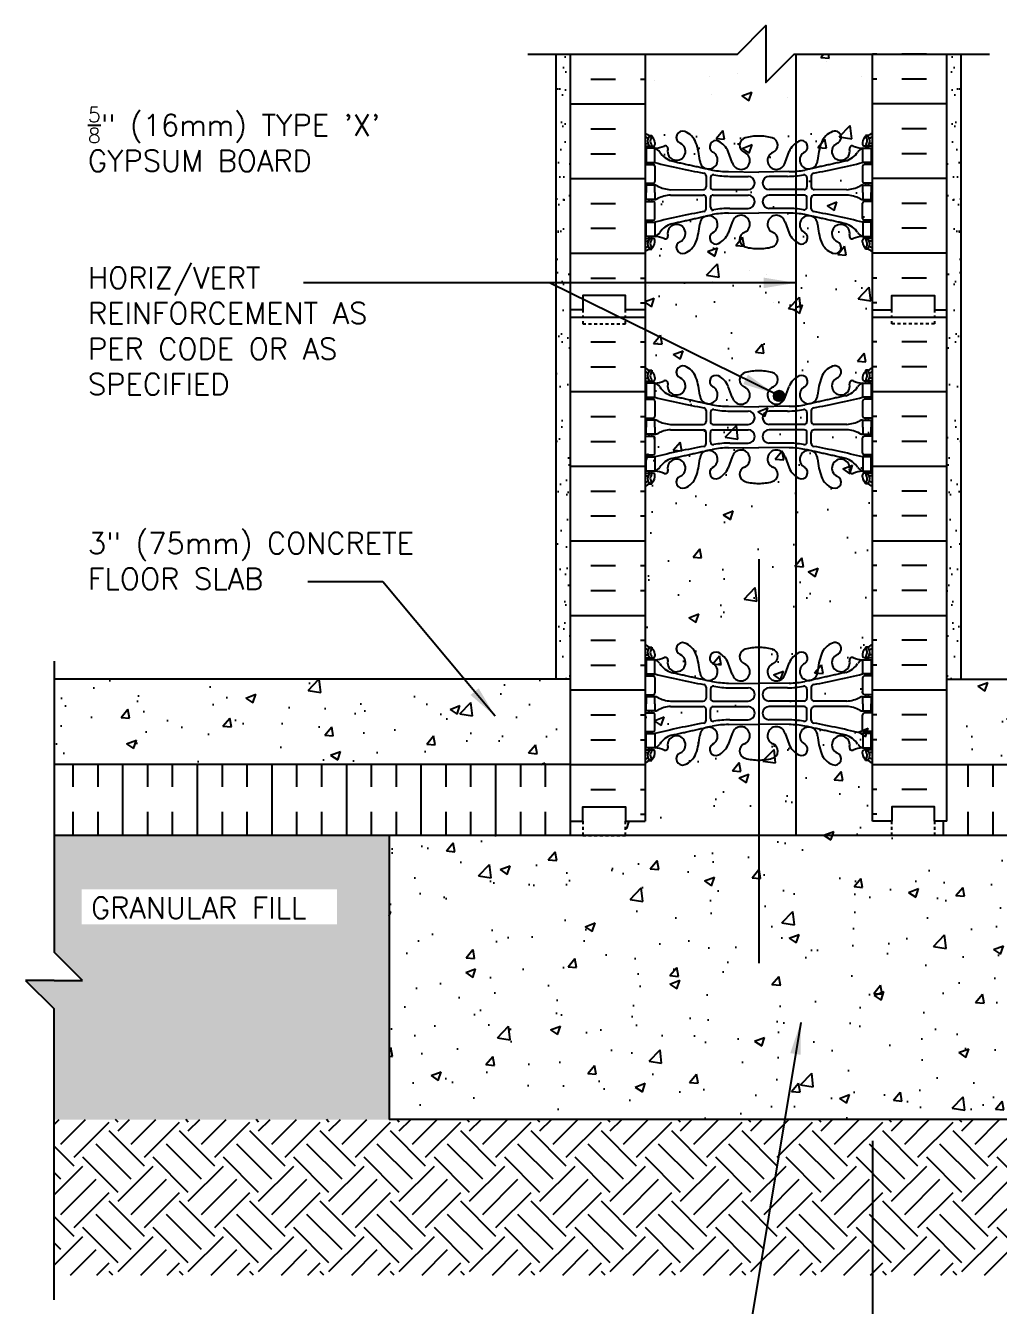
# Model space of a CAD drawing. Header units: inches. Extents: x -103.2 to -49, y 171.3 to 240.3.
# Drawn here: x -103.17 to -68.94, y 195.25 to 240.3 of the extents above; entities that cross this region are included whole.
import ezdxf

# ---------------------------------------------------------------- set-up
doc = ezdxf.new("R2010")
doc.units = ezdxf.units.IN
doc.header["$MEASUREMENT"] = 0
doc.linetypes.add('DASHED2', pattern=[0.375, 0.25, -0.125])
for name, color, linetype in [('HATCH', 12, 'Continuous'), ('line25', 2, 'Continuous'), ('LINE3', 3, 'Continuous'), ('LINE50', 5, 'Continuous'), ('LINE9', 9, 'Continuous'), ('TEXT', 4, 'Continuous'), ('Web_Edge', 9, 'Continuous')]:
    doc.layers.add(name, color=color, linetype=linetype)
doc.styles.add('DIM', font='romans.shx', dxfattribs={"width": 0.7})
doc.styles.add('ROMANS', font='romans')
doc.dimstyles.new('ext', dxfattribs={"dimscale": 12, "dimtxt": 0.09375, "dimasz": 0.09375, "dimexe": 0.09375, "dimexo": 0.0625, "dimgap": 0.0625, "dimtad": 0, "dimjust": 1, "dimdec": 1, "dimzin": 3, "dimdsep": 46, "dimlunit": 4, "dimtxsty": 'DIM', "dimcen": 0.09, "dimdle": 0.09375, "dimclrt": 4, "dimadec": 0, "dimazin": 0, "dimtfac": 1, "dimtdec": 1, "dimtmove": 2, "dimatfit": 3, "dimfxl": 0, "dimfrac": 2, "dimtolj": 1, "dimtzin": 0, "dimarcsym": 0})

# ---------------------------------------------------------------- blocks, each defined once
blk = doc.blocks.new('*D3')
at = {"layer": 'Defpoints', "color": 0}
for p in [(-73.373, 201.796), (-64.373, 201.753), (-64.373, 193.084)]:
    blk.add_point(p, dxfattribs=at)
at = {"layer": 'TEXT', "color": 0, "lineweight": -2}
for p, q in [((-73.373, 201.046), (-73.373, 191.959)), ((-64.373, 201.003), (-64.373, 191.959)), ((-72.248, 193.084), (-70.177, 193.084)), ((-65.498, 193.084), (-68.152, 193.084))]:
    blk.add_line(p, q, dxfattribs=at)
at = {"layer": 'TEXT', "color": 0}
for points in [[(-72.248, 193.271), (-72.248, 192.896), (-73.373, 193.084)], [(-65.498, 193.271), (-65.498, 192.896), (-64.373, 193.084)]]:
    blk.add_solid(points, dxfattribs=at)
at = {"layer": 'TEXT', "color": 4, "insert": (-69.164, 193.084), "char_height": 1.125, "attachment_point": 5, "style": 'DIM'}
blk.add_mtext('\\A1;P', dxfattribs=at)
blk = doc.blocks.new('8 web')
at = {"layer": 'Web_Edge'}
for p, q in [((-3.854, 6.868), (-3.764, 6.868)), ((-3.764, 6.868), (-3.764, 6.827)), ((3.854, 6.868), (3.764, 6.868)), ((3.764, 6.868), (3.764, 6.827)), ((-4, 6.589), (-3.922, 6.589)), ((-4, 6.489), (-3.716, 6.489)), ((-3.854, 6.489), (-3.854, 6.419)), ((-3.764, 6.489), (-3.764, 6.419)), ((-3.654, 6.619), (-3.654, 6.552)), ((3.654, 6.619), (3.654, 6.552)), ((4, 6.489), (3.716, 6.489)), ((3.764, 6.489), (3.764, 6.419)), ((3.854, 6.489), (3.854, 6.419)), ((4, 6.589), (3.922, 6.589)), ((-3.854, 5.919), (-3.854, 5.849)), ((-3.764, 5.919), (-3.764, 5.849)), ((-0.929, 5.917), (-1.071, 6.304)), ((0.929, 5.917), (1.071, 6.304)), ((3.764, 5.919), (3.764, 5.849)), ((3.854, 5.919), (3.854, 5.849)), ((-4, 5.849), (-3.716, 5.849)), ((-3.654, 5.787), (-3.654, 5.252)), ((-1.852, 5.45), (-1.852, 5.065)), ((-1.067, 5.601), (0, 5.586)), ((-1.019, 5.433), (-0.372, 5.433)), ((1.067, 5.601), (0, 5.586)), ((1.019, 5.433), (0.372, 5.433)), ((1.852, 5.45), (1.852, 5.065)), ((3.654, 5.787), (3.654, 5.252)), ((4, 5.849), (3.716, 5.849)), ((-4, 5.189), (-3.716, 5.189)), ((-3.854, 5.189), (-3.854, 5.119)), ((-3.764, 5.189), (-3.764, 5.119)), ((-3.106, 4.964), (-1.952, 4.965)), ((-1.699, 5.387), (-1.699, 5.065)), ((-1.599, 4.965), (-0.372, 4.965)), ((1.599, 4.965), (0.372, 4.965)), ((1.699, 5.387), (1.699, 5.065)), ((3.106, 4.964), (1.952, 4.965)), ((4, 5.189), (3.716, 5.189)), ((3.764, 5.189), (3.764, 5.119)), ((3.854, 5.189), (3.854, 5.119)), ((-4, 4.549), (-3.716, 4.549)), ((-3.854, 4.549), (-3.854, 4.619)), ((-3.764, 4.549), (-3.764, 4.619)), ((-3.106, 4.775), (-1.952, 4.774)), ((-1.852, 4.289), (-1.852, 4.674)), ((-1.699, 4.351), (-1.699, 4.674)), ((-1.599, 4.774), (-0.372, 4.774)), ((1.599, 4.774), (0.372, 4.774)), ((1.699, 4.351), (1.699, 4.674)), ((1.852, 4.289), (1.852, 4.674)), ((3.106, 4.775), (1.952, 4.774)), ((4, 4.549), (3.716, 4.549)), ((3.764, 4.549), (3.764, 4.619)), ((3.854, 4.549), (3.854, 4.619)), ((-3.654, 3.952), (-3.654, 4.487)), ((-1.067, 4.138), (0, 4.153)), ((-1.019, 4.305), (-0.372, 4.305)), ((1.067, 4.138), (0, 4.153)), ((1.019, 4.305), (0.372, 4.305)), ((3.654, 3.952), (3.654, 4.487)), ((-4, 3.889), (-3.716, 3.889)), ((-3.854, 3.819), (-3.854, 3.889)), ((-3.764, 3.819), (-3.764, 3.889)), ((-0.929, 3.822), (-1.071, 3.435)), ((0.929, 3.822), (1.071, 3.435)), ((4, 3.889), (3.716, 3.889)), ((3.764, 3.819), (3.764, 3.889)), ((3.854, 3.819), (3.854, 3.889)), ((-4, 3.249), (-3.716, 3.249)), ((-3.854, 3.249), (-3.854, 3.319)), ((-3.764, 3.249), (-3.764, 3.319)), ((-3.654, 3.119), (-3.654, 3.187)), ((3.654, 3.119), (3.654, 3.187)), ((4, 3.249), (3.716, 3.249)), ((3.764, 3.249), (3.764, 3.319)), ((3.854, 3.249), (3.854, 3.319)), ((-4, 3.149), (-3.922, 3.149)), ((-3.854, 2.871), (-3.764, 2.871)), ((-3.764, 2.871), (-3.764, 2.912)), ((3.764, 2.871), (3.764, 2.912)), ((3.854, 2.871), (3.764, 2.871)), ((4, 3.149), (3.922, 3.149)), ((-4, -3.149), (-3.922, -3.149)), ((-3.854, -2.871), (-3.764, -2.871)), ((-3.764, -2.871), (-3.764, -2.912)), ((-3.654, -3.119), (-3.654, -3.187)), ((3.654, -3.119), (3.654, -3.187)), ((3.854, -2.871), (3.764, -2.871)), ((3.764, -2.871), (3.764, -2.912)), ((4, -3.149), (3.922, -3.149)), ((-4, -3.249), (-3.716, -3.249)), ((-3.854, -3.249), (-3.854, -3.319)), ((-3.764, -3.249), (-3.764, -3.319)), ((-0.929, -3.822), (-1.071, -3.435)), ((0.929, -3.822), (1.071, -3.435)), ((4, -3.249), (3.716, -3.249)), ((3.764, -3.249), (3.764, -3.319)), ((3.854, -3.249), (3.854, -3.319)), ((-4, -3.889), (-3.716, -3.889)), ((-3.854, -3.819), (-3.854, -3.889)), ((-3.764, -3.819), (-3.764, -3.889)), ((-3.654, -3.952), (-3.654, -4.487)), ((3.654, -3.952), (3.654, -4.487)), ((4, -3.889), (3.716, -3.889)), ((3.764, -3.819), (3.764, -3.889)), ((3.854, -3.819), (3.854, -3.889)), ((-1.852, -4.289), (-1.852, -4.674)), ((-1.699, -4.351), (-1.699, -4.674)), ((-1.067, -4.138), (0, -4.153)), ((-1.019, -4.305), (-0.372, -4.305)), ((1.067, -4.138), (0, -4.153)), ((1.019, -4.305), (0.372, -4.305)), ((1.699, -4.351), (1.699, -4.674)), ((1.852, -4.289), (1.852, -4.674)), ((-4, -4.549), (-3.716, -4.549)), ((-3.854, -4.549), (-3.854, -4.619)), ((-3.764, -4.549), (-3.764, -4.619)), ((-3.106, -4.775), (-1.952, -4.774)), ((-1.599, -4.774), (-0.372, -4.774)), ((1.599, -4.774), (0.372, -4.774)), ((3.106, -4.775), (1.952, -4.774)), ((4, -4.549), (3.716, -4.549)), ((3.764, -4.549), (3.764, -4.619)), ((3.854, -4.549), (3.854, -4.619)), ((-4, -5.189), (-3.716, -5.189)), ((-3.854, -5.189), (-3.854, -5.119)), ((-3.764, -5.189), (-3.764, -5.119)), ((-3.654, -5.787), (-3.654, -5.252)), ((-3.106, -4.964), (-1.952, -4.965)), ((-1.852, -5.45), (-1.852, -5.065)), ((-1.699, -5.387), (-1.699, -5.065)), ((-1.599, -4.965), (-0.372, -4.965)), ((1.599, -4.965), (0.372, -4.965)), ((1.699, -5.387), (1.699, -5.065)), ((1.852, -5.45), (1.852, -5.065)), ((3.106, -4.964), (1.952, -4.965)), ((3.654, -5.787), (3.654, -5.252)), ((4, -5.189), (3.716, -5.189)), ((3.764, -5.189), (3.764, -5.119)), ((3.854, -5.189), (3.854, -5.119)), ((-4, -5.849), (-3.716, -5.849)), ((-3.854, -5.919), (-3.854, -5.849)), ((-3.764, -5.919), (-3.764, -5.849)), ((-1.067, -5.601), (0, -5.586)), ((-1.019, -5.433), (-0.372, -5.433)), ((1.067, -5.601), (0, -5.586)), ((1.019, -5.433), (0.372, -5.433)), ((4, -5.849), (3.716, -5.849)), ((3.764, -5.919), (3.764, -5.849)), ((3.854, -5.919), (3.854, -5.849)), ((-0.929, -5.917), (-1.071, -6.304)), ((0.929, -5.917), (1.071, -6.304)), ((-4, -6.489), (-3.716, -6.489)), ((-4, -6.589), (-3.922, -6.589)), ((-3.854, -6.489), (-3.854, -6.419)), ((-3.764, -6.489), (-3.764, -6.419)), ((-3.654, -6.619), (-3.654, -6.552)), ((3.654, -6.619), (3.654, -6.552)), ((4, -6.489), (3.716, -6.489)), ((3.764, -6.489), (3.764, -6.419)), ((3.854, -6.489), (3.854, -6.419)), ((4, -6.589), (3.922, -6.589)), ((-3.854, -6.868), (-3.764, -6.868)), ((-3.764, -6.868), (-3.764, -6.827)), ((3.764, -6.868), (3.764, -6.827)), ((3.854, -6.868), (3.764, -6.868))]:
    blk.add_line(p, q, dxfattribs=at)
for points in [[(-3.959, 5.919), (-3.659, 5.919), (-3.659, 6.419), (-3.959, 6.419)], [(3.959, 5.919), (3.659, 5.919), (3.659, 6.419), (3.959, 6.419)], [(-3.959, 3.819), (-3.659, 3.819), (-3.659, 3.319), (-3.959, 3.319)], [(3.959, 3.819), (3.659, 3.819), (3.659, 3.319), (3.959, 3.319)], [(-3.959, -3.819), (-3.659, -3.819), (-3.659, -3.319), (-3.959, -3.319)], [(3.959, -3.819), (3.659, -3.819), (3.659, -3.319), (3.959, -3.319)], [(-3.959, -5.919), (-3.659, -5.919), (-3.659, -6.419), (-3.959, -6.419)], [(3.959, -5.919), (3.659, -5.919), (3.659, -6.419), (3.959, -6.419)]]:
    blk.add_lwpolyline(points, close=True, dxfattribs=at)
for points in [[(-3.659, 4.869), (-3.659, 5.119), (-3.959, 5.119), (-3.959, 4.869)], [(3.659, 4.869), (3.659, 5.119), (3.959, 5.119), (3.959, 4.869)], [(-3.659, 4.869), (-3.659, 4.619), (-3.959, 4.619), (-3.959, 4.869)], [(3.659, 4.869), (3.659, 4.619), (3.959, 4.619), (3.959, 4.869)], [(-3.659, -4.869), (-3.659, -4.619), (-3.959, -4.619), (-3.959, -4.869)], [(-3.659, -4.869), (-3.659, -5.119), (-3.959, -5.119), (-3.959, -4.869)], [(3.659, -4.869), (3.659, -4.619), (3.959, -4.619), (3.959, -4.869)], [(3.659, -4.869), (3.659, -5.119), (3.959, -5.119), (3.959, -4.869)]]:
    blk.add_lwpolyline(points, dxfattribs=at)
for centre, radius, start, end in [((-3.654, 7.327), 0.5, 226.2109, 250.5288), ((-3.654, 7.327), 0.6, 234.7832, 245.0748), ((-3.66, 6.674), 0.25, 140.1145, 222.4609), ((-3.916, 6.764), 0.021, 343.464, 63.9957), ((-3.818, 6.805), 0.045, 321.448, 139.1879), ((-3.904, 6.619), 0.25, 0, 70.5288), ((-3.66, 6.674), 0.16, 140.0001, 222.4609), ((-2.681, 6.804), 0.22, 68.1963, 248.1963), ((-2.839, 6.375), 0.677, 21.1239, 69.3197), ((-0.406, 6.529), 0.268, 104.7892, 250.0338), ((-0.012, 5.096), 1.754, 89.6229, 105.2918), ((0.012, 5.096), 1.754, 74.7082, 90.3771), ((0.406, 6.529), 0.268, 289.9662, 75.2108), ((2.839, 6.375), 0.677, 110.6803, 158.8761), ((2.681, 6.804), 0.22, 291.8037, 111.8037), ((3.904, 6.619), 0.25, 109.4712, 180), ((3.818, 6.805), 0.045, 40.8121, 218.552), ((3.66, 6.674), 0.16, 317.5391, 39.9999), ((3.654, 7.327), 0.5, 289.4712, 313.7891), ((3.66, 6.674), 0.25, 317.5391, 39.8855), ((3.916, 6.764), 0.021, 116.0043, 196.536), ((3.654, 7.327), 0.6, 294.9252, 305.2168), ((-3.922, 6.609), 0.0196, 269.4032, 15.4901), ((-3.812, 6.536), 0.045, 222.4609, 42.4609), ((-3.716, 6.552), 0.0625, 270, 0), ((-3.714, 7.415), 0.997, 273.1538, 293.1467), ((-3.781, 6.077), 0.364, 34.9775, 70.3387), ((-3.288, 6.408), 0.0968, 340.1551, 110.4331), ((-2.89, 6.313), 0.314, 168.5886, 66.1916), ((-4.43, 5.81), 2.365, 4.3895, 20.0015), ((-1.507, 6.473), 0.217, 65.5264, 238.537), ((-1.758, 6.003), 0.75, 23.6938, 62.9705), ((1.758, 6.003), 0.75, 117.0295, 156.3062), ((1.507, 6.473), 0.217, 301.463, 114.4736), ((4.43, 5.81), 2.365, 159.9985, 175.6105), ((2.89, 6.313), 0.314, 113.8084, 11.4114), ((3.288, 6.408), 0.0968, 69.5669, 199.8449), ((3.714, 7.415), 0.997, 246.8533, 266.8462), ((3.781, 6.077), 0.364, 109.6613, 145.0225), ((3.716, 6.552), 0.0625, 180, 270), ((3.812, 6.536), 0.045, 137.5391, 317.5391), ((3.922, 6.609), 0.0196, 164.5099, 270.5968), ((3.15, 33.34), 28.253, 256.0552, 259.6343), ((-2.858, 6.688), 0.743, 212.7919, 253.8107), ((-1.759, 6.006), 0.314, 182.7357, 63.9348), ((-0.624, 5.99), 0.314, 193.4146, 66.1916), ((0.624, 5.99), 0.314, 113.8084, 346.5854), ((1.759, 6.006), 0.314, 116.0652, 357.2643), ((-3.15, 33.34), 28.253, 280.3657, 283.9448), ((2.858, 6.688), 0.743, 286.1893, 327.2081), ((-3.716, 5.787), 0.0625, 0, 90), ((-1.952, 5.45), 0.1, 360, 79.6343), ((-1.599, 5.387), 0.1, 79.2546, 180), ((-1.072, 8.585), 2.984, 259.2546, 270.0995), ((-1.024, 8.417), 2.984, 259.2546, 270.0995), ((-0.372, 5.199), 0.234, 270, 90), ((0.372, 5.199), 0.234, 90, 270), ((1.024, 8.417), 2.984, 269.9005, 280.7454), ((1.072, 8.585), 2.984, 269.9005, 280.7454), ((1.599, 5.387), 0.1, 0, 100.7454), ((1.952, 5.45), 0.1, 100.3657, 180), ((3.716, 5.787), 0.0625, 90, 180), ((-3.716, 5.252), 0.0625, 270, 0), ((-3.663, 4.901), 0.219, 60.4937, 88.92), ((-3.021, 6.121), 1.16, 242.5844, 265.8032), ((-1.952, 5.065), 0.1, 270.0388, 360), ((-1.599, 5.065), 0.1, 180, 270), ((1.599, 5.065), 0.1, 270, 0), ((1.952, 5.065), 0.1, 180, 269.9612), ((3.021, 6.121), 1.16, 274.1968, 297.4156), ((3.663, 4.901), 0.219, 91.08, 119.5063), ((3.716, 5.252), 0.0625, 180, 270), ((-3.716, 4.487), 0.0625, 0, 90), ((-3.663, 4.838), 0.219, 271.08, 299.5063), ((-3.021, 3.618), 1.16, 94.1968, 117.4156), ((-1.952, 4.674), 0.1, 0, 89.9612), ((-1.599, 4.674), 0.1, 90, 180), ((-0.372, 4.54), 0.234, 270, 90), ((0.372, 4.54), 0.234, 90, 270), ((1.599, 4.674), 0.1, 0, 90), ((1.952, 4.674), 0.1, 90.0388, 180), ((3.021, 3.618), 1.16, 62.5844, 85.8032), ((3.663, 4.838), 0.219, 240.4937, 268.92), ((3.716, 4.487), 0.0625, 90, 180), ((3.15, -23.601), 28.253, 100.3657, 103.9448), ((-1.952, 4.289), 0.1, 280.3657, 0), ((-1.599, 4.351), 0.1, 180, 280.7454), ((-1.072, 1.154), 2.984, 89.9005, 100.7454), ((-1.024, 1.322), 2.984, 89.9005, 100.7454), ((-0.624, 3.749), 0.314, 293.8084, 166.5854), ((0.624, 3.749), 0.314, 13.4146, 246.1916), ((1.024, 1.322), 2.984, 79.2546, 90.0995), ((1.072, 1.154), 2.984, 79.2546, 90.0995), ((1.599, 4.351), 0.1, 259.2546, 0), ((1.952, 4.289), 0.1, 180, 259.6343), ((-3.15, -23.601), 28.253, 76.0552, 79.6343), ((-3.716, 3.952), 0.0625, 270, 0), ((-2.858, 3.051), 0.743, 106.1893, 147.2081), ((-2.89, 3.426), 0.314, 293.8084, 191.4114), ((-4.43, 3.929), 2.365, 339.9985, 355.6105), ((-1.759, 3.733), 0.314, 296.0652, 177.2643), ((1.759, 3.733), 0.314, 2.7357, 243.9348), ((4.43, 3.929), 2.365, 184.3895, 200.0015), ((2.89, 3.426), 0.314, 348.5886, 246.1916), ((2.858, 3.051), 0.743, 32.7919, 73.8107), ((3.716, 3.952), 0.0625, 180, 270), ((-3.66, 3.065), 0.25, 137.5391, 219.8855), ((-3.812, 3.203), 0.045, 317.5391, 137.5391), ((-3.66, 3.065), 0.16, 137.5391, 219.9999), ((-3.716, 3.187), 0.0625, 360, 90), ((-3.781, 3.662), 0.364, 289.6613, 325.0225), ((-3.714, 2.324), 0.997, 66.8533, 86.8462), ((-3.288, 3.331), 0.0968, 249.5669, 19.8449), ((-1.507, 3.266), 0.217, 121.463, 294.4736), ((-1.758, 3.736), 0.75, 297.0295, 336.3062), ((-0.406, 3.21), 0.268, 109.9662, 255.2108), ((0.406, 3.21), 0.268, 284.7892, 70.0338), ((1.758, 3.736), 0.75, 203.6938, 242.9705), ((1.507, 3.266), 0.217, 245.5264, 58.537), ((3.288, 3.331), 0.0968, 160.1551, 290.4331), ((3.714, 2.324), 0.997, 93.1538, 113.1467), ((3.781, 3.662), 0.364, 214.9775, 250.3387), ((3.716, 3.187), 0.0625, 90, 180), ((3.812, 3.203), 0.045, 42.4609, 222.4609), ((3.66, 3.065), 0.16, 320.0001, 42.4609), ((3.66, 3.065), 0.25, 320.1145, 42.4609), ((-3.654, 2.412), 0.6, 114.9252, 125.2168), ((-3.654, 2.412), 0.5, 109.4712, 133.7891), ((-3.922, 3.13), 0.0196, 344.5099, 90.5968), ((-3.916, 2.975), 0.021, 296.0043, 16.536), ((-3.818, 2.934), 0.045, 220.8121, 38.552), ((-3.904, 3.119), 0.25, 289.4712, 360), ((-2.681, 2.935), 0.22, 111.8037, 291.8037), ((-2.839, 3.364), 0.677, 290.6803, 338.8761), ((-0.012, 4.643), 1.754, 254.7082, 270.3771), ((0.012, 4.643), 1.754, 269.6229, 285.2918), ((2.839, 3.364), 0.677, 201.1239, 249.3197), ((2.681, 2.935), 0.22, 248.1963, 68.1963), ((3.904, 3.119), 0.25, 180, 250.5288), ((3.818, 2.934), 0.045, 141.448, 319.1879), ((3.654, 2.412), 0.5, 46.2109, 70.5288), ((3.916, 2.975), 0.021, 163.464, 243.9957), ((3.922, 3.13), 0.0196, 89.4032, 195.4901), ((3.654, 2.412), 0.6, 54.7832, 65.0748), ((-3.654, -2.412), 0.5, 226.2109, 250.5288), ((-3.654, -2.412), 0.6, 234.7832, 245.0748), ((-3.922, -3.13), 0.0196, 269.4032, 15.4901), ((-3.66, -3.065), 0.25, 140.1145, 222.4609), ((-3.916, -2.975), 0.021, 343.464, 63.9957), ((-3.818, -2.934), 0.045, 321.448, 139.1879), ((-3.904, -3.119), 0.25, 0, 70.5288), ((-3.66, -3.065), 0.16, 140.0001, 222.4609), ((-2.89, -3.426), 0.314, 168.5886, 66.1916), ((-2.681, -2.935), 0.22, 68.1963, 248.1963), ((-2.839, -3.364), 0.677, 21.1239, 69.3197), ((-4.43, -3.929), 2.365, 4.3895, 20.0015), ((-1.507, -3.266), 0.217, 65.5264, 238.537), ((-1.758, -3.736), 0.75, 23.6938, 62.9705), ((-0.406, -3.21), 0.268, 104.7892, 250.0338), ((-0.012, -4.643), 1.754, 89.6229, 105.2918), ((0.012, -4.643), 1.754, 74.7082, 90.3771), ((0.406, -3.21), 0.268, 289.9662, 75.2108), ((1.758, -3.736), 0.75, 117.0295, 156.3062), ((1.507, -3.266), 0.217, 301.463, 114.4736), ((4.43, -3.929), 2.365, 159.9985, 175.6105), ((2.839, -3.364), 0.677, 110.6803, 158.8761), ((2.89, -3.426), 0.314, 113.8084, 11.4114), ((2.681, -2.935), 0.22, 291.8037, 111.8037), ((3.904, -3.119), 0.25, 109.4712, 180), ((3.818, -2.934), 0.045, 40.8121, 218.552), ((3.66, -3.065), 0.16, 317.5391, 39.9999), ((3.654, -2.412), 0.5, 289.4712, 313.7891), ((3.66, -3.065), 0.25, 317.5391, 39.8855), ((3.916, -2.975), 0.021, 116.0043, 196.536), ((3.922, -3.13), 0.0196, 164.5099, 270.5968), ((3.654, -2.412), 0.6, 294.9252, 305.2168), ((-3.812, -3.203), 0.045, 222.4609, 42.4609), ((-3.716, -3.187), 0.0625, 270, 0), ((-3.714, -2.324), 0.997, 273.1538, 293.1467), ((-3.781, -3.662), 0.364, 34.9775, 70.3387), ((-2.858, -3.051), 0.743, 212.7919, 253.8107), ((-3.288, -3.331), 0.0968, 340.1551, 110.4331), ((-1.759, -3.733), 0.314, 182.7357, 63.9348), ((-0.624, -3.749), 0.314, 193.4146, 66.1916), ((0.624, -3.749), 0.314, 113.8084, 346.5854), ((1.759, -3.733), 0.314, 116.0652, 357.2643), ((2.858, -3.051), 0.743, 286.1893, 327.2081), ((3.288, -3.331), 0.0968, 69.5669, 199.8449), ((3.714, -2.324), 0.997, 246.8533, 266.8462), ((3.781, -3.662), 0.364, 109.6613, 145.0225), ((3.716, -3.187), 0.0625, 180, 270), ((3.812, -3.203), 0.045, 137.5391, 317.5391), ((-3.716, -3.952), 0.0625, 0, 90), ((3.15, 23.601), 28.253, 256.0552, 259.6343), ((-3.15, 23.601), 28.253, 280.3657, 283.9448), ((3.716, -3.952), 0.0625, 90, 180), ((-3.716, -4.487), 0.0625, 270, 0), ((-1.952, -4.289), 0.1, 360, 79.6343), ((-1.599, -4.351), 0.1, 79.2546, 180), ((-1.072, -1.154), 2.984, 259.2546, 270.0995), ((-1.024, -1.322), 2.984, 259.2546, 270.0995), ((-0.372, -4.54), 0.234, 270, 90), ((0.372, -4.54), 0.234, 90, 270), ((1.024, -1.322), 2.984, 269.9005, 280.7454), ((1.072, -1.154), 2.984, 269.9005, 280.7454), ((1.599, -4.351), 0.1, 0, 100.7454), ((1.952, -4.289), 0.1, 100.3657, 180), ((3.716, -4.487), 0.0625, 180, 270), ((-3.663, -4.838), 0.219, 60.4937, 88.92), ((-3.021, -3.618), 1.16, 242.5844, 265.8032), ((-1.952, -4.674), 0.1, 270.0388, 360), ((-1.599, -4.674), 0.1, 180, 270), ((1.599, -4.674), 0.1, 270, 0), ((1.952, -4.674), 0.1, 180, 269.9612), ((3.021, -3.618), 1.16, 274.1968, 297.4156), ((3.663, -4.838), 0.219, 91.08, 119.5063), ((-3.716, -5.252), 0.0625, 0, 90), ((-3.663, -4.901), 0.219, 271.08, 299.5063), ((-3.021, -6.121), 1.16, 94.1968, 117.4156), ((-1.952, -5.065), 0.1, 0, 89.9612), ((-1.599, -5.065), 0.1, 90, 180), ((-1.599, -5.387), 0.1, 180, 280.7454), ((-0.372, -5.199), 0.234, 270, 90), ((0.372, -5.199), 0.234, 90, 270), ((1.599, -5.387), 0.1, 259.2546, 0), ((1.599, -5.065), 0.1, 0, 90), ((1.952, -5.065), 0.1, 90.0388, 180), ((3.021, -6.121), 1.16, 62.5844, 85.8032), ((3.663, -4.901), 0.219, 240.4937, 268.92), ((3.716, -5.252), 0.0625, 90, 180), ((-3.716, -5.787), 0.0625, 270, 0), ((3.15, -33.34), 28.253, 100.3657, 103.9448), ((-1.759, -6.006), 0.314, 296.0652, 177.2643), ((-1.952, -5.45), 0.1, 280.3657, 0), ((-1.072, -8.585), 2.984, 89.9005, 100.7454), ((-1.024, -8.417), 2.984, 89.9005, 100.7454), ((-0.624, -5.99), 0.314, 293.8084, 166.5854), ((0.624, -5.99), 0.314, 13.4146, 246.1916), ((1.024, -8.417), 2.984, 79.2546, 90.0995), ((1.072, -8.585), 2.984, 79.2546, 90.0995), ((1.759, -6.006), 0.314, 2.7357, 243.9348), ((1.952, -5.45), 0.1, 180, 259.6343), ((-3.15, -33.34), 28.253, 76.0552, 79.6343), ((3.716, -5.787), 0.0625, 180, 270), ((-3.781, -6.077), 0.364, 289.6613, 325.0225), ((-2.858, -6.688), 0.743, 106.1893, 147.2081), ((-2.89, -6.313), 0.314, 293.8084, 191.4114), ((-4.43, -5.81), 2.365, 339.9985, 355.6105), ((-1.507, -6.473), 0.217, 121.463, 294.4736), ((-1.758, -6.003), 0.75, 297.0295, 336.3062), ((-0.406, -6.529), 0.268, 109.9662, 255.2108), ((0.406, -6.529), 0.268, 284.7892, 70.0338), ((1.758, -6.003), 0.75, 203.6938, 242.9705), ((1.507, -6.473), 0.217, 245.5264, 58.537), ((4.43, -5.81), 2.365, 184.3895, 200.0015), ((2.89, -6.313), 0.314, 348.5886, 246.1916), ((2.858, -6.688), 0.743, 32.7919, 73.8107), ((3.781, -6.077), 0.364, 214.9775, 250.3387), ((-3.922, -6.609), 0.0196, 344.5099, 90.5968), ((-3.66, -6.674), 0.25, 137.5391, 219.8855), ((-3.812, -6.536), 0.045, 317.5391, 137.5391), ((-3.904, -6.619), 0.25, 289.4712, 360), ((-3.66, -6.674), 0.16, 137.5391, 219.9999), ((-3.716, -6.552), 0.0625, 360, 90), ((-3.714, -7.415), 0.997, 66.8533, 86.8462), ((-3.288, -6.408), 0.0968, 249.5669, 19.8449), ((-2.681, -6.804), 0.22, 111.8037, 291.8037), ((-2.839, -6.375), 0.677, 290.6803, 338.8761), ((2.839, -6.375), 0.677, 201.1239, 249.3197), ((2.681, -6.804), 0.22, 248.1963, 68.1963), ((3.288, -6.408), 0.0968, 160.1551, 290.4331), ((3.714, -7.415), 0.997, 93.1538, 113.1467), ((3.716, -6.552), 0.0625, 90, 180), ((3.904, -6.619), 0.25, 180, 250.5288), ((3.812, -6.536), 0.045, 42.4609, 222.4609), ((3.66, -6.674), 0.16, 320.0001, 42.4609), ((3.66, -6.674), 0.25, 320.1145, 42.4609), ((3.922, -6.609), 0.0196, 89.4032, 195.4901), ((-3.654, -7.327), 0.6, 114.9252, 125.2168), ((-3.654, -7.327), 0.5, 109.4712, 133.7891), ((-3.916, -6.764), 0.021, 296.0043, 16.536), ((-3.818, -6.805), 0.045, 220.8121, 38.552), ((-0.012, -5.096), 1.754, 254.7082, 270.3771), ((0.012, -5.096), 1.754, 269.6229, 285.2918), ((3.818, -6.805), 0.045, 141.448, 319.1879), ((3.654, -7.327), 0.5, 46.2109, 70.5288), ((3.916, -6.764), 0.021, 163.464, 243.9957), ((3.654, -7.327), 0.6, 54.7832, 65.0748)]:
    blk.add_arc(centre, radius, start, end, dxfattribs=at)
for points in [[(-3.066, 5.974), (-1.628, 5.654)], [(3.066, 5.974), (1.628, 5.654)], [(-3.066, 3.765), (-1.628, 4.085)], [(3.066, 3.765), (1.628, 4.085)], [(-3.066, -3.765), (-1.628, -4.085)], [(3.066, -3.765), (1.628, -4.085)], [(-3.066, -5.974), (-1.628, -5.654)], [(3.066, -5.974), (1.628, -5.654)]]:
    blk.add_open_spline(points, degree=1, dxfattribs=at)

msp = doc.modelspace()

# ---------------------------------------------------------------- hatches: boundary and pattern name
at = {"layer": 'HATCH'}
h = msp.add_hatch(dxfattribs=at)
h.set_pattern_fill('AR-SAND', color=256, scale=0.5, style=0)
h.set_pattern_definition([(142.5, (-100.8498, 213.0463), (0.031497, 0.963412), [0, -0.76, 0, -0.85, 0, -0.8125]), (172.5, (-100.8498, 213.0463), (-0.88489, 1.411073), [0, -0.41, 0, -0.685, 0, -0.2625]), (212.5, (-100.2348, 213.0463), (-1.55707, 0.00283), [0, -0.25, 0, -0.9, 0, -1.175]), (222.5, (-100.2348, 213.0463), (-1.503063, 0.43884), [0, -0.125, 0, -0.59, 0, -0.675])])
h.paths.add_polyline_path([(-84.498, 227.258), (-83.998, 227.258), (-83.998, 217.296), (-84.498, 217.296)])
h.paths.add_polyline_path([(-84.498, 231.46), (-83.998, 231.46), (-83.998, 230.296), (-83.998, 227.258), (-84.498, 227.258)])
h.paths.add_polyline_path([(-84.498, 239.296), (-83.998, 239.296), (-83.998, 231.46), (-84.498, 231.46)])
h = msp.add_hatch(dxfattribs=at)
h.set_pattern_fill('AR-SAND', color=256, scale=0.5, style=0)
h.set_pattern_definition([(37.5, (-53.8967, 213.0463), (-0.031497, 0.963412), [0, -0.76, 0, -0.85, 0, -0.8125]), (7.5, (-53.8967, 213.0463), (0.88489, 1.411073), [0, -0.41, 0, -0.685, 0, -0.2625]), (327.5, (-54.5117, 213.0463), (1.55707, 0.00283), [0, -0.25, 0, -0.9, 0, -1.175]), (317.5, (-54.5117, 213.0463), (1.503063, 0.43884), [0, -0.125, 0, -0.59, 0, -0.675])])
h.paths.add_polyline_path([(-70.248, 227.258), (-70.748, 227.258), (-70.748, 217.296), (-70.248, 217.296)])
h.paths.add_polyline_path([(-70.248, 231.46), (-70.748, 231.46), (-70.748, 230.296), (-70.748, 227.258), (-70.248, 227.258)])
h.paths.add_polyline_path([(-70.248, 239.296), (-70.748, 239.296), (-70.748, 231.46), (-70.248, 231.46)])
h = msp.add_hatch(dxfattribs=at)
h.set_pattern_fill('AR-CONC', color=256, scale=0.5, style=0)
h.paths.add_polyline_path([(-81.373, 212.296), (-82.061, 212.296), (-82.061, 211.796), (-76.071, 211.796), (-76.071, 230.297), (-76.33, 230.337), (-76.071, 230.607), (-76.071, 236.848), (-81.373, 236.848), (-81.373, 230.581), (-81.048, 230.705), (-81.149, 230.402), (-81.349, 230.537), (-81.373, 230.537), (-81.373, 230.296)])
h.paths.add_polyline_path([(-76.842, 227.262, -1), (-76.467, 227.262, -1)], flags=16)
h = msp.add_hatch(dxfattribs=at)
h.set_pattern_fill('AR-CONC', color=256, scale=0.5, style=0)
h.paths.add_polyline_path([(-76.071, 236.848), (-76.071, 211.796), (-72.686, 211.796), (-72.686, 212.296), (-73.373, 212.296), (-73.373, 230.296), (-73.373, 236.848)])
h = msp.add_hatch(dxfattribs=at)
h.set_pattern_fill('INSUL', color=256, scale=7, style=0)
h.set_pattern_definition([(0, (-3007.5348, -184.7132), (0, 2.625), []), (0, (-3007.5348, -183.8382), (0, 2.625), [0.875, -0.875]), (0, (-3007.5348, -182.9632), (0, 2.625), [0.875, -0.875])])
h.paths.add_polyline_path([(-83.998, 212.296), (-83.561, 212.296), (-83.561, 212.796), (-82.061, 212.796), (-82.061, 212.296), (-81.373, 212.296), (-81.373, 230.296), (-82.061, 230.296), (-82.061, 230.796), (-83.561, 230.796), (-83.561, 230.296), (-83.998, 230.296)])
h = msp.add_hatch(dxfattribs=at)
h.set_pattern_fill('INSUL', color=256, scale=7, style=0)
h.set_pattern_definition([(180, (2852.7883, -184.7132), (0, 2.625), []), (180, (2852.7883, -183.8382), (0, 2.625), [0.875, -0.875]), (180, (2852.7883, -182.9632), (0, 2.625), [0.875, -0.875])])
h.paths.add_polyline_path([(-70.748, 212.296), (-71.186, 212.296), (-71.186, 212.796), (-72.686, 212.796), (-72.686, 212.296), (-73.373, 212.296), (-73.373, 230.296), (-72.686, 230.296), (-72.686, 230.796), (-71.186, 230.796), (-71.186, 230.296), (-70.748, 230.296)])
h = msp.add_hatch(dxfattribs=at)
h.set_pattern_fill('AR-CONC', color=256, scale=0.5, style=0)
h.paths.add_polyline_path([(-52.573, 214.296), (-52.573, 217.296), (-70.748, 217.296), (-70.748, 214.296)])
h.paths.add_polyline_path([(-83.998, 214.296), (-83.998, 217.296), (-102.173, 217.296), (-102.173, 214.296)])
h.paths.add_polyline_path([(-64.373, 201.796), (-64.373, 211.796), (-90.373, 211.796), (-90.373, 201.796)])
h = msp.add_hatch(dxfattribs=at)
h.set_pattern_fill('INSUL', color=256, scale=7, angle=90, style=0)
h.paths.add_polyline_path([(-70.748, 214.296), (-70.748, 212.296), (-71.186, 212.296), (-71.186, 211.796), (-64.373, 211.796), (-52.573, 211.796), (-52.573, 214.296)])
h.paths.add_polyline_path([(-102.173, 214.296), (-102.173, 211.796), (-88.373, 211.796), (-83.561, 211.796), (-83.561, 212.296), (-83.998, 212.296), (-83.998, 214.296)])
h = msp.add_hatch(dxfattribs=at)
h.set_pattern_fill('GRAVEL', color=256, scale=3, style=0)
h.set_pattern_definition([(228.0128, (2.16, 3), (-23.9999947, -27.00000402), [0.403608, -39.957264]), (184.9697, (1.89, 2.7), (36.000003155, 2.99997392), [0.692604, -68.567775]), (132.5104, (1.2, 2.64), (29.99997216, -33.00002602), [0.488364, -48.348096]), (267.2737, (0.03, 1.89), (2.99998805, 60.000000885), [0.630714, -62.440674]), (292.8337, (0, 1.26), (-15.00002972, 35.999989235), [0.618465, -61.22812]), (357.2737, (0.24, 0.69), (-60.000000885, 2.99998805), [0.630714, -62.440674]), (37.6942, (0.87, 0.66), (-39.000022037, -29.999971215), [0.834087, -82.574547]), (72.2553, (1.53, 1.17), (21.00003229, 65.999988694), [0.787464, -77.958963]), (121.4296, (1.77, 1.92), (-24.0000247, 38.99998511), [0.63285, -62.65222]), (175.2364, (1.44, 2.46), (33.00000284, -2.9999746), [0.722496, -35.40229]), (222.3974, (0.72, 2.52), (-36.000022053, -32.999976246), [0.934344, -92.500125]), (138.8141, (3, 1.86), (-21.00000884, 17.99999194), [0.318903, -31.571532]), (171.4692, (2.76, 2.07), (38.99999485, -6.00002373), [0.60671, -60.064533]), (225, (2.16, 2.16), (-3e-16, -3), [0.424263, -3.818376]), (203.1986, (1.95, 2.52), (14.9999992, 6.000004), [0.228474, -22.618845]), (291.8014, (1.74, 2.43), (-2.9999997, 9.0000008), [0.32311, -15.832386]), (30.9638, (1.86, 2.13), (8.9999941, 6.0000075), [0.524787, -16.96807]), (161.5651, (2.31, 2.4), (6.0000013, -2.9999952), [0.379473, -9.10736]), (16.3895, (0, 2.43), (30.0000066, 8.99997813), [0.5316, -52.628535]), (70.3462, (0.51, 2.58), (-11.99998574, -33.0000064), [0.445983, -44.152224]), (293.1986, (2.31, 3), (-6.000004, 14.9999992), [0.456945, -22.390374]), (343.6105, (2.49, 2.58), (-30.0000066, 8.99997813), [0.5316, -52.628535]), (339.444, (0, 0.57), (-15.00000553, 5.999988), [0.51264, -25.119372]), (294.7751, (0.48, 0.39), (-14.99997657, 33.00001027), [0.429534, -42.52393]), (66.8014, (2.34, 0), (6.000004, 14.9999992), [0.456945, -22.390374]), (17.354, (2.52, 0.42), (-39.00000606, -11.99998351), [0.502893, -49.786272]), (69.444, (0.87, 0), (-5.999988, -15.00000553), [0.25632, -25.375692]), (101.3099, (2.16, 0), (-2.9999929, 12.0000023), [0.15297, -15.144087]), (165.9638, (2.13, 0.15), (9.0000016, -2.9999942), [0.618465, -11.75085]), (186.009, (1.53, 0.3), (29.99999925, 2.99999795), [0.57315, -56.74177]), (303.6901, (1.86, 1.86), (-3.000004, 5.9999987), [0.432666, -10.383987]), (353.1572, (2.1, 1.5), (50.999998096, -6.000023994), [0.755382, -74.78269]), (60.9454, (2.85, 1.41), (-12.00000008, -21.00000115), [0.308868, -30.578022]), (90, (3, 1.68), (-3, 3), [0.18, -2.82]), (120.2564, (1.47, 0.39), (11.99998466, -21.00000737), [0.416772, -41.26056]), (48.0128, (1.26, 0.75), (23.9999947, 27.00000402), [0.807216, -39.553656]), (0, (1.8, 1.35), (3, 3), [0.78, -2.22]), (325.3048, (2.58, 1.35), (-29.99998278, 21.00002583), [0.474342, -46.959822]), (254.0546, (2.97, 1.08), (-2.9999997, -12.0000004), [0.436806, -21.403524]), (207.646, (2.85, 0.66), (-56.99998742, -30.00002314), [0.711195, -70.408422]), (175.4261, (2.22, 0.33), (-39.000001675, 2.999984403), [0.752397, -74.487222])])
h.paths.add_polyline_path([(-64.373, 201.796), (-52.573, 201.796), (-52.573, 205.687), (-51.573, 206.687), (-52.573, 206.687), (-53.573, 206.687), (-52.573, 207.687), (-52.573, 211.796), (-64.373, 211.796)])
h.paths.add_polyline_path([(-90.373, 211.796), (-102.173, 211.796), (-102.173, 207.687), (-101.173, 206.687), (-103.173, 206.687), (-102.173, 205.687), (-102.173, 201.796), (-90.373, 201.796)])
h.paths.add_polyline_path([(-101.198, 208.662), (-101.198, 209.899), (-92.213, 209.899), (-92.213, 208.662)])
h = msp.add_hatch(dxfattribs=at)
h.set_pattern_fill('EARTH', color=256, scale=7, angle=45, style=0)
h.paths.add_polyline_path([(-74.228, 201.796), (-90.373, 201.796), (-102.173, 201.796), (-102.173, 196.318), (-76.912, 196.318)])
h.paths.add_polyline_path([(-52.573, 201.796), (-64.373, 201.796), (-74.228, 201.796), (-76.912, 196.318), (-52.573, 196.318)])
at = {"layer": 'LINE3'}
msp.add_hatch(color=256, dxfattribs=at).paths.add_polyline_path([(-76.467, 227.262, 1), (-76.842, 227.262, 1)])

# ---------------------------------------------------------------- linework, layer by layer
at = {"layer": 'HATCH'}
for p, q in [((-83.285, 239.287), (-82.41, 239.287)), ((-81.535, 239.287), (-81.373, 239.287)), ((-75.189, 239.175), (-75.087, 239.296)), ((-74.89, 239.146), (-74.917, 239.296)), ((-73.212, 239.287), (-73.373, 239.287)), ((-71.462, 239.287), (-72.337, 239.287)), ((-76.535, 238.862), (-76.535, 238.862)), ((-75.189, 239.175), (-74.89, 239.149)), ((-74.977, 239.021), (-74.977, 239.021)), ((-83.285, 238.412), (-82.41, 238.412)), ((-81.535, 238.412), (-81.373, 238.412)), ((-81.029, 238.356), (-81.029, 238.356)), ((-79.102, 238.51), (-79.102, 238.51)), ((-78.135, 238.606), (-78.135, 238.606)), ((-73.753, 238.495), (-73.753, 238.495)), ((-73.212, 238.412), (-73.373, 238.412)), ((-71.462, 238.412), (-72.337, 238.412)), ((-79.037, 237.877), (-79.037, 237.877)), ((-77.966, 237.822), (-77.616, 237.957)), ((-77.717, 237.652), (-77.616, 237.954)), ((-77.669, 237.994), (-77.669, 237.994)), ((-83.998, 237.537), (-81.373, 237.537)), ((-77.966, 237.822), (-77.717, 237.654)), ((-76.368, 237.764), (-76.368, 237.764)), ((-70.748, 237.537), (-73.373, 237.537)), ((-83.285, 236.662), (-82.41, 236.662)), ((-71.462, 236.662), (-72.337, 236.662)), ((-83.285, 235.787), (-82.41, 235.787)), ((-71.462, 235.787), (-72.337, 235.787)), ((-83.998, 234.912), (-81.373, 234.912)), ((-70.748, 234.912), (-73.373, 234.912)), ((-83.285, 234.037), (-82.41, 234.037)), ((-71.462, 234.037), (-72.337, 234.037)), ((-83.285, 233.162), (-82.41, 233.162)), ((-71.462, 233.162), (-72.337, 233.162)), ((-83.998, 232.287), (-81.373, 232.287)), ((-70.748, 232.287), (-73.373, 232.287)), ((-77.684, 231.663), (-77.684, 231.663)), ((-77.093, 231.547), (-77.093, 231.547)), ((-83.285, 231.412), (-82.41, 231.412)), ((-81.535, 231.412), (-81.373, 231.412)), ((-81.239, 231.133), (-81.239, 231.133)), ((-78.987, 231.298), (-78.987, 231.298)), ((-73.212, 231.412), (-73.373, 231.412)), ((-71.462, 231.412), (-72.337, 231.412)), ((-81.373, 230.581), (-81.049, 230.705)), ((-81.15, 230.401), (-81.049, 230.703)), ((-76.33, 230.337), (-75.941, 230.743)), ((-75.889, 230.296), (-75.941, 230.741)), ((-81.535, 230.537), (-81.373, 230.537)), ((-81.373, 230.553), (-81.15, 230.403)), ((-76.839, 230.54), (-76.839, 230.54)), ((-76.33, 230.337), (-76.066, 230.296)), ((-73.212, 230.537), (-73.373, 230.537))]:
    msp.add_line(p, q, dxfattribs=at)
at = {"layer": 'line25'}
for p, q in [((-81.373, 239.296), (-81.373, 230.296)), ((-73.373, 230.296), (-73.373, 239.296)), ((-81.373, 230.296), (-81.373, 212.296)), ((-73.373, 212.296), (-73.373, 230.296)), ((-88.373, 211.796), (-102.173, 211.796))]:
    msp.add_line(p, q, dxfattribs=at)
at = {"layer": 'LINE3'}
for p, q in [((-76.071, 239.296), (-76.071, 211.796)), ((-77.373, 221.522), (-77.373, 207.296))]:
    msp.add_line(p, q, dxfattribs=at)
msp.add_circle((-76.655, 227.262), 0.188, dxfattribs=at)
at = {"layer": 'LINE50'}
for p, q in [((-83.998, 230.296), (-83.998, 239.296)), ((-70.748, 230.296), (-70.748, 239.296)), ((-83.998, 212.296), (-83.998, 230.296)), ((-70.748, 212.296), (-70.748, 230.296)), ((-83.998, 217.296), (-102.173, 217.296)), ((-70.748, 217.296), (-52.573, 217.296)), ((-83.998, 214.296), (-102.173, 214.296)), ((-70.748, 214.296), (-52.573, 214.296)), ((-64.373, 211.796), (-90.373, 211.796)), ((-90.373, 211.796), (-90.373, 201.796)), ((-64.373, 201.796), (-90.373, 201.796))]:
    msp.add_line(p, q, dxfattribs=at)
for points in [[(-81.373, 230.296), (-82.061, 230.296), (-82.061, 230.796), (-83.561, 230.796), (-83.561, 230.296), (-83.998, 230.296)], [(-73.373, 230.296), (-72.686, 230.296), (-72.686, 230.796), (-71.186, 230.796), (-71.186, 230.296), (-70.748, 230.296)], [(-83.998, 212.296), (-83.561, 212.296), (-83.561, 212.796), (-82.061, 212.796), (-82.061, 212.296), (-81.373, 212.296)], [(-70.748, 212.296), (-71.186, 212.296), (-71.186, 212.796), (-72.686, 212.796), (-72.686, 212.296), (-73.373, 212.296)]]:
    msp.add_lwpolyline(points, dxfattribs=at)
at = {"layer": 'LINE9'}
for p, q in [((-84.498, 217.296), (-84.498, 239.296)), ((-70.248, 217.296), (-70.248, 239.296)), ((-102.173, 217.922), (-102.173, 207.687)), ((-101.173, 206.687), (-102.173, 207.687)), ((-103.173, 206.687), (-102.173, 205.687)), ((-102.173, 206.687), (-103.173, 206.687)), ((-102.173, 206.687), (-101.173, 206.687)), ((-102.173, 195.452), (-102.173, 205.687))]:
    msp.add_line(p, q, dxfattribs=at)
msp.add_lwpolyline([(-85.498, 239.296), (-78.123, 239.296), (-77.123, 240.296), (-77.123, 238.296), (-76.123, 239.296), (-69.248, 239.296)], dxfattribs=at)
at = {"layer": 'LINE9', "linetype": 'DASHED2', "ltscale": 0.15}
for points in [[(-83.561, 230.296), (-83.561, 230.296), (-83.561, 229.796), (-82.061, 229.796), (-82.061, 230.296), (-82.061, 230.296)], [(-71.186, 230.296), (-71.186, 230.296), (-71.186, 229.796), (-72.686, 229.796), (-72.686, 230.296), (-72.686, 230.296)], [(-83.561, 212.296), (-83.561, 212.296), (-83.561, 211.796), (-82.061, 211.796), (-82.061, 212.296), (-82.061, 212.296)], [(-71.186, 212.296), (-71.186, 212.296), (-71.186, 211.796), (-72.686, 211.796), (-72.686, 212.296), (-72.686, 212.296)]]:
    msp.add_lwpolyline(points, dxfattribs=at)
at = {"layer": 'TEXT'}
for points in [[(-84.481, 236.848, 0, 0.36, 0), (-85.561, 236.848, 0, 0, 0), (-88.972, 236.848, 0, 0, 0)], [(-70.248, 236.848, 0, 0.36, 0), (-69.168, 236.848, 0, 0, 0), (-65.757, 236.848, 0, 0, 0)]]:
    msp.add_lwpolyline(points, format="xyseb", dxfattribs=at)
at = {"layer": 'Web_Edge'}
for p, q in [((-81.373, 236.147), (-81.295, 236.147)), ((-81.373, 236.047), (-81.09, 236.047)), ((-81.227, 236.426), (-81.137, 236.426)), ((-81.227, 236.047), (-81.227, 235.977)), ((-81.137, 236.426), (-81.137, 236.384)), ((-81.137, 236.047), (-81.137, 235.977)), ((-81.027, 236.177), (-81.027, 236.109)), ((-73.719, 236.177), (-73.719, 236.109)), ((-73.373, 236.047), (-73.657, 236.047)), ((-73.519, 236.426), (-73.609, 236.426)), ((-73.609, 236.426), (-73.609, 236.384)), ((-73.609, 236.047), (-73.609, 235.977)), ((-73.519, 236.047), (-73.519, 235.977)), ((-73.373, 236.147), (-73.451, 236.147)), ((-78.302, 235.475), (-78.445, 235.862)), ((-76.444, 235.475), (-76.302, 235.862)), ((-81.373, 235.407), (-81.09, 235.407)), ((-81.227, 235.477), (-81.227, 235.407)), ((-81.137, 235.477), (-81.137, 235.407)), ((-81.027, 235.344), (-81.027, 234.809)), ((-78.44, 235.159), (-77.373, 235.143)), ((-76.307, 235.159), (-77.373, 235.143)), ((-73.719, 235.344), (-73.719, 234.809)), ((-73.373, 235.407), (-73.657, 235.407)), ((-73.609, 235.477), (-73.609, 235.407)), ((-73.519, 235.477), (-73.519, 235.407)), ((-81.373, 234.747), (-81.09, 234.747)), ((-81.227, 234.747), (-81.227, 234.677)), ((-81.137, 234.747), (-81.137, 234.677)), ((-79.225, 235.007), (-79.225, 234.622)), ((-79.073, 234.945), (-79.073, 234.622)), ((-78.393, 234.991), (-77.746, 234.991)), ((-76.354, 234.991), (-77.001, 234.991)), ((-75.674, 234.945), (-75.674, 234.622)), ((-75.521, 235.007), (-75.521, 234.622)), ((-73.373, 234.747), (-73.657, 234.747)), ((-73.609, 234.747), (-73.609, 234.677)), ((-73.519, 234.747), (-73.519, 234.677)), ((-80.48, 234.521), (-79.325, 234.522)), ((-80.48, 234.332), (-79.325, 234.332)), ((-79.225, 233.847), (-79.225, 234.232)), ((-79.073, 233.909), (-79.073, 234.232)), ((-78.973, 234.522), (-77.746, 234.522)), ((-78.973, 234.332), (-77.746, 234.332)), ((-75.774, 234.522), (-77.001, 234.522)), ((-75.774, 234.332), (-77.001, 234.332)), ((-75.674, 233.909), (-75.674, 234.232)), ((-75.521, 233.847), (-75.521, 234.232)), ((-74.267, 234.521), (-75.421, 234.522)), ((-74.267, 234.332), (-75.421, 234.332)), ((-81.373, 234.107), (-81.09, 234.107)), ((-81.227, 234.107), (-81.227, 234.177)), ((-81.137, 234.107), (-81.137, 234.177)), ((-81.027, 233.509), (-81.027, 234.044)), ((-78.393, 233.863), (-77.746, 233.863)), ((-76.354, 233.863), (-77.001, 233.863)), ((-73.719, 233.509), (-73.719, 234.044)), ((-73.373, 234.107), (-73.657, 234.107)), ((-73.609, 234.107), (-73.609, 234.177)), ((-73.519, 234.107), (-73.519, 234.177)), ((-81.373, 233.447), (-81.09, 233.447)), ((-81.227, 233.377), (-81.227, 233.447)), ((-81.137, 233.377), (-81.137, 233.447)), ((-78.302, 233.379), (-78.445, 232.992)), ((-78.44, 233.695), (-77.373, 233.711)), ((-76.307, 233.695), (-77.373, 233.711)), ((-76.444, 233.379), (-76.302, 232.992)), ((-73.373, 233.447), (-73.657, 233.447)), ((-73.609, 233.377), (-73.609, 233.447)), ((-73.519, 233.377), (-73.519, 233.447)), ((-81.227, 232.807), (-81.227, 232.877)), ((-81.137, 232.807), (-81.137, 232.877)), ((-73.609, 232.807), (-73.609, 232.877)), ((-73.519, 232.807), (-73.519, 232.877)), ((-81.373, 232.807), (-81.09, 232.807)), ((-81.373, 232.707), (-81.295, 232.707)), ((-81.227, 232.428), (-81.137, 232.428)), ((-81.137, 232.428), (-81.137, 232.47)), ((-81.027, 232.677), (-81.027, 232.744)), ((-73.719, 232.677), (-73.719, 232.744)), ((-73.373, 232.807), (-73.657, 232.807)), ((-73.609, 232.428), (-73.609, 232.47)), ((-73.519, 232.428), (-73.609, 232.428)), ((-73.373, 232.707), (-73.451, 232.707))]:
    msp.add_line(p, q, dxfattribs=at)
for points in [[(-81.332, 235.477), (-81.032, 235.477), (-81.032, 235.977), (-81.332, 235.977)], [(-73.414, 235.477), (-73.714, 235.477), (-73.714, 235.977), (-73.414, 235.977)], [(-81.332, 233.377), (-81.032, 233.377), (-81.032, 232.877), (-81.332, 232.877)], [(-73.414, 233.377), (-73.714, 233.377), (-73.714, 232.877), (-73.414, 232.877)]]:
    msp.add_lwpolyline(points, close=True, dxfattribs=at)
for points in [[(-81.032, 234.427), (-81.032, 234.677), (-81.332, 234.677), (-81.332, 234.427)], [(-73.714, 234.427), (-73.714, 234.677), (-73.414, 234.677), (-73.414, 234.427)], [(-81.032, 234.427), (-81.032, 234.177), (-81.332, 234.177), (-81.332, 234.427)], [(-73.714, 234.427), (-73.714, 234.177), (-73.414, 234.177), (-73.414, 234.427)]]:
    msp.add_lwpolyline(points, dxfattribs=at)
for centre, radius, start, end in [((-81.027, 236.884), 0.5, 226.2109, 250.5288), ((-80.055, 236.361), 0.22, 68.1963, 248.1963), ((-80.212, 235.932), 0.677, 21.1239, 69.3197), ((-74.535, 235.932), 0.677, 110.6803, 158.8761), ((-74.692, 236.361), 0.22, 291.8037, 111.8037), ((-73.719, 236.884), 0.5, 289.4712, 313.7891), ((-81.027, 236.884), 0.6, 234.7832, 245.0748), ((-81.295, 236.166), 0.0196, 269.4032, 15.4901), ((-81.034, 236.231), 0.25, 140.1145, 222.4609), ((-81.289, 236.321), 0.021, 343.464, 63.9957), ((-81.191, 236.362), 0.045, 321.448, 139.1879), ((-81.185, 236.093), 0.045, 222.4609, 42.4609), ((-81.277, 236.177), 0.25, 0, 70.5288), ((-81.034, 236.231), 0.16, 140.0001, 222.4609), ((-81.09, 236.109), 0.0625, 270, 0), ((-81.087, 236.973), 0.997, 273.1538, 293.1467), ((-80.661, 235.965), 0.0968, 340.1551, 110.4331), ((-80.263, 235.87), 0.314, 168.5886, 66.1916), ((-81.803, 235.367), 2.365, 4.3895, 20.0015), ((-78.881, 236.03), 0.217, 65.5264, 238.537), ((-79.131, 235.56), 0.75, 23.6938, 62.9705), ((-77.779, 236.086), 0.268, 104.7892, 250.0338), ((-77.385, 234.653), 1.754, 89.6229, 105.2918), ((-77.362, 234.653), 1.754, 74.7082, 90.3771), ((-76.968, 236.086), 0.268, 289.9662, 75.2108), ((-75.615, 235.56), 0.75, 117.0295, 156.3062), ((-75.866, 236.03), 0.217, 301.463, 114.4736), ((-72.944, 235.367), 2.365, 159.9985, 175.6105), ((-74.484, 235.87), 0.314, 113.8084, 11.4114), ((-74.085, 235.965), 0.0968, 69.5669, 199.8449), ((-73.659, 236.973), 0.997, 246.8533, 266.8462), ((-73.469, 236.177), 0.25, 109.4712, 180), ((-73.657, 236.109), 0.0625, 180, 270), ((-73.562, 236.093), 0.045, 137.5391, 317.5391), ((-73.555, 236.362), 0.045, 40.8121, 218.552), ((-73.713, 236.231), 0.16, 317.5391, 39.9999), ((-73.713, 236.231), 0.25, 317.5391, 39.8855), ((-73.457, 236.321), 0.021, 116.0043, 196.536), ((-73.451, 236.166), 0.0196, 164.5099, 270.5968), ((-73.719, 236.884), 0.6, 294.9252, 305.2168), ((-81.155, 235.634), 0.364, 34.9775, 70.3387), ((-80.232, 236.246), 0.743, 212.7919, 253.8107), ((-79.132, 235.563), 0.314, 182.7357, 63.9348), ((-77.997, 235.548), 0.314, 193.4146, 66.1916), ((-76.749, 235.548), 0.314, 113.8084, 346.5854), ((-75.615, 235.563), 0.314, 116.0652, 357.2643), ((-74.515, 236.246), 0.743, 286.1893, 327.2081), ((-73.592, 235.634), 0.364, 109.6613, 145.0225), ((-81.09, 235.344), 0.0625, 0, 90), ((-74.224, 262.897), 28.253, 256.0552, 259.6343), ((-78.445, 238.143), 2.984, 259.2546, 270.0995), ((-76.301, 238.143), 2.984, 269.9005, 280.7454), ((-80.523, 262.897), 28.253, 280.3657, 283.9448), ((-73.657, 235.344), 0.0625, 90, 180), ((-81.09, 234.809), 0.0625, 270, 0), ((-81.036, 234.458), 0.219, 60.4937, 88.92), ((-79.325, 235.007), 0.1, 360, 79.6343), ((-78.973, 234.945), 0.1, 79.2546, 180), ((-78.398, 237.975), 2.984, 259.2546, 270.0995), ((-77.746, 234.757), 0.234, 270, 90), ((-77.001, 234.757), 0.234, 90, 270), ((-76.349, 237.975), 2.984, 269.9005, 280.7454), ((-75.774, 234.945), 0.1, 0, 100.7454), ((-75.421, 235.007), 0.1, 100.3657, 180), ((-73.71, 234.458), 0.219, 91.08, 119.5063), ((-73.657, 234.809), 0.0625, 180, 270), ((-80.395, 235.678), 1.16, 242.5844, 265.8032), ((-80.395, 233.176), 1.16, 94.1968, 117.4156), ((-79.325, 234.622), 0.1, 270.0388, 360), ((-79.325, 234.232), 0.1, 0, 89.9612), ((-78.973, 234.622), 0.1, 180, 270), ((-78.973, 234.232), 0.1, 90, 180), ((-77.746, 234.097), 0.234, 270, 90), ((-77.001, 234.097), 0.234, 90, 270), ((-75.774, 234.622), 0.1, 270, 0), ((-75.774, 234.232), 0.1, 0, 90), ((-75.421, 234.622), 0.1, 180, 269.9612), ((-75.421, 234.232), 0.1, 90.0388, 180), ((-74.352, 235.678), 1.16, 274.1968, 297.4156), ((-74.352, 233.176), 1.16, 62.5844, 85.8032), ((-81.09, 234.044), 0.0625, 0, 90), ((-81.036, 234.396), 0.219, 271.08, 299.5063), ((-79.325, 233.847), 0.1, 280.3657, 0), ((-78.973, 233.909), 0.1, 180, 280.7454), ((-78.398, 230.879), 2.984, 89.9005, 100.7454), ((-76.349, 230.879), 2.984, 79.2546, 90.0995), ((-75.774, 233.909), 0.1, 259.2546, 0), ((-75.421, 233.847), 0.1, 180, 259.6343), ((-73.71, 234.396), 0.219, 240.4937, 268.92), ((-73.657, 234.044), 0.0625, 90, 180), ((-81.09, 233.509), 0.0625, 270, 0), ((-74.224, 205.957), 28.253, 100.3657, 103.9448), ((-79.132, 233.29), 0.314, 296.0652, 177.2643), ((-78.445, 230.711), 2.984, 89.9005, 100.7454), ((-77.997, 233.306), 0.314, 293.8084, 166.5854), ((-76.749, 233.306), 0.314, 13.4146, 246.1916), ((-76.301, 230.711), 2.984, 79.2546, 90.0995), ((-75.615, 233.29), 0.314, 2.7357, 243.9348), ((-80.523, 205.957), 28.253, 76.0552, 79.6343), ((-73.657, 233.509), 0.0625, 180, 270), ((-81.155, 233.22), 0.364, 289.6613, 325.0225), ((-81.087, 231.881), 0.997, 66.8533, 86.8462), ((-80.232, 232.608), 0.743, 106.1893, 147.2081), ((-80.661, 232.889), 0.0968, 249.5669, 19.8449), ((-80.263, 232.984), 0.314, 293.8084, 191.4114), ((-81.803, 233.486), 2.365, 339.9985, 355.6105), ((-78.881, 232.823), 0.217, 121.463, 294.4736), ((-79.131, 233.294), 0.75, 297.0295, 336.3062), ((-77.779, 232.768), 0.268, 109.9662, 255.2108), ((-76.968, 232.768), 0.268, 284.7892, 70.0338), ((-75.615, 233.294), 0.75, 203.6938, 242.9705), ((-75.866, 232.823), 0.217, 245.5264, 58.537), ((-72.944, 233.486), 2.365, 184.3895, 200.0015), ((-74.484, 232.984), 0.314, 348.5886, 246.1916), ((-74.515, 232.608), 0.743, 32.7919, 73.8107), ((-74.085, 232.889), 0.0968, 160.1551, 290.4331), ((-73.659, 231.881), 0.997, 93.1538, 113.1467), ((-73.592, 233.22), 0.364, 214.9775, 250.3387), ((-81.027, 231.97), 0.6, 114.9252, 125.2168), ((-81.027, 231.97), 0.5, 109.4712, 133.7891), ((-81.295, 232.687), 0.0196, 344.5099, 90.5968), ((-81.034, 232.622), 0.25, 137.5391, 219.8855), ((-81.289, 232.533), 0.021, 296.0043, 16.536), ((-81.191, 232.491), 0.045, 220.8121, 38.552), ((-81.185, 232.761), 0.045, 317.5391, 137.5391), ((-81.034, 232.622), 0.16, 137.5391, 219.9999), ((-81.277, 232.677), 0.25, 289.4712, 360), ((-81.09, 232.744), 0.0625, 360, 90), ((-80.055, 232.493), 0.22, 111.8037, 291.8037), ((-80.212, 232.921), 0.677, 290.6803, 338.8761), ((-77.385, 234.2), 1.754, 254.7082, 270.3771), ((-77.362, 234.2), 1.754, 269.6229, 285.2918), ((-74.535, 232.921), 0.677, 201.1239, 249.3197), ((-74.692, 232.493), 0.22, 248.1963, 68.1963), ((-73.657, 232.744), 0.0625, 90, 180), ((-73.469, 232.677), 0.25, 180, 250.5288), ((-73.562, 232.761), 0.045, 42.4609, 222.4609), ((-73.555, 232.491), 0.045, 141.448, 319.1879), ((-73.713, 232.622), 0.16, 320.0001, 42.4609), ((-73.719, 231.97), 0.5, 46.2109, 70.5288), ((-73.713, 232.622), 0.25, 320.1145, 42.4609), ((-73.457, 232.533), 0.021, 163.464, 243.9957), ((-73.451, 232.687), 0.0196, 89.4032, 195.4901), ((-73.719, 231.97), 0.6, 54.7832, 65.0748)]:
    msp.add_arc(centre, radius, start, end, dxfattribs=at)
for points in [[(-80.439, 235.532), (-79.001, 235.211)], [(-74.308, 235.532), (-75.745, 235.211)], [(-80.439, 233.322), (-79.001, 233.643)], [(-74.308, 233.322), (-75.745, 233.643)]]:
    msp.add_open_spline(points, degree=1, dxfattribs=at)

# ---------------------------------------------------------------- block references
at = {"layer": 'line25'}
msp.add_blockref('8 web', (-77.373, 221.296), dxfattribs=at)

# ---------------------------------------------------------------- texts
at = {"layer": 'TEXT', "char_height": 0.75, "attachment_point": 4, "style": 'ROMANS'}
for s, insert, width in [('\\A1;{\\H0.7x;\\S5/8;}" (16mm) TYPE \'X\' GYPSUM BOARD', (-100.98, 236.296), 14.1811), ('HORIZ/VERT REINFORCEMENT AS PER CODE OR AS SPECIFIED', (-100.98, 229.548), 13.06354), ('3" (75mm) CONCRETE\\PFLOOR SLAB', (-100.98, 221.454), 13.06354), ('GRANULAR FILL', (-100.873, 209.248), 13.06354)]:
    msp.add_mtext(s, dxfattribs=dict(at, insert=insert, width=width))

# ---------------------------------------------------------------- dimensions: what is measured, and where the dimension line sits
at = {"layer": 'TEXT'}
dim = msp.add_linear_dim(base=(-64.373, 193.084), p1=(-73.373, 201.796), p2=(-64.373, 201.753), text='P', dimstyle='ext', dxfattribs=at)
dim.commit()
dim.dimension.update_dxf_attribs({"geometry": '*D3', "text_midpoint": (-69.164, 193.084), "dimtype": 160})

# ---------------------------------------------------------------- leaders
for points in [[(-76.071, 231.241), (-93.396, 231.241)], [(-76.823, 227.345), (-84.734, 231.241)], [(-86.651, 215.992), (-90.598, 220.725), (-93.246, 220.725)], [(-75.894, 205.212), (-77.609, 194.895)]]:
    msp.add_leader(points, dimstyle='ext', override={"dimgap": 0.0625, "dimtad": 0}, dxfattribs=at)

doc.saveas('drawing.dxf')
